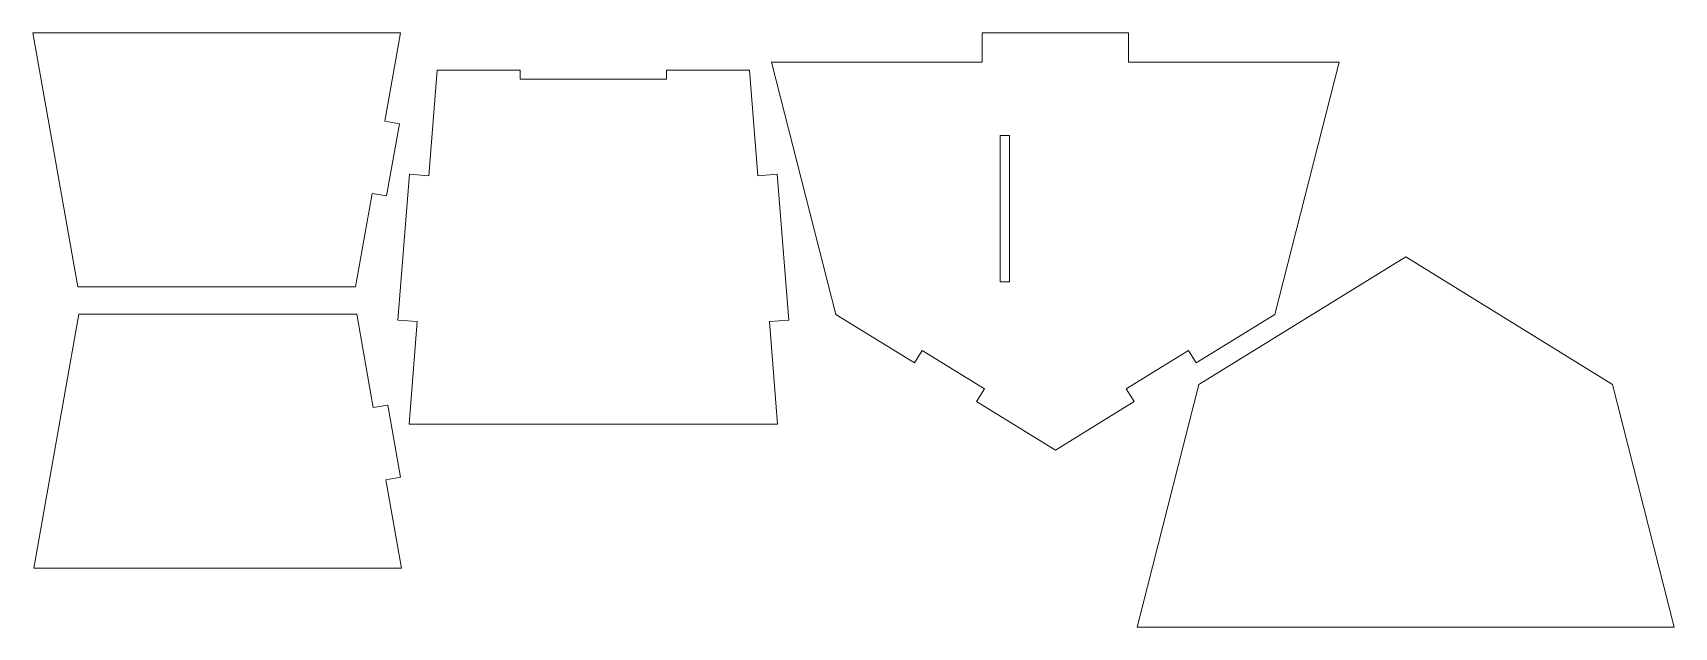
# Paper-space layout 'Sheet3' of a CAD drawing. Header units: inches. Extents: x 0.5 to 22.9, y 0.6 to 8.7.
import ezdxf

# ---------------------------------------------------------------- set-up
doc = ezdxf.new("R2010")
doc.units = ezdxf.units.IN
doc.header["$MEASUREMENT"] = 0

psp = doc.layouts.new('Sheet3')

# ---------------------------------------------------------------- linework, layer by layer
at = {"color": 1, "linetype": 'Continuous', "lineweight": 15}
for p, q in [((0.504, 8.705), (1.117, 5.232)), ((5.524, 8.705), (0.504, 8.705)), ((5.311, 7.496), (5.524, 8.705)), ((13.47, 8.302), (13.47, 8.705)), ((13.47, 8.705), (15.47, 8.705)), ((15.47, 8.302), (15.47, 8.705)), ((13.47, 8.302), (10.595, 8.302)), ((10.595, 8.302), (11.47, 4.858)), ((18.345, 8.302), (15.47, 8.302)), ((17.47, 4.858), (18.345, 8.302)), ((6.026, 8.197), (5.912, 6.753)), ((7.159, 8.197), (6.026, 8.197)), ((7.159, 8.197), (7.159, 8.072)), ((7.159, 8.072), (9.159, 8.072)), ((9.159, 8.072), (9.159, 8.197)), ((10.292, 8.197), (9.159, 8.197)), ((10.407, 6.753), (10.292, 8.197)), ((5.311, 7.496), (5.51, 7.461)), ((5.336, 6.476), (5.51, 7.461)), ((13.717, 7.302), (13.842, 7.302)), ((13.717, 5.302), (13.717, 7.302)), ((13.842, 5.302), (13.842, 7.302)), ((5.649, 6.774), (5.491, 4.78)), ((5.649, 6.774), (5.912, 6.753)), ((10.67, 6.774), (10.407, 6.753)), ((10.828, 4.78), (10.67, 6.774)), ((4.912, 5.232), (5.138, 6.511)), ((5.138, 6.511), (5.336, 6.476)), ((19.255, 5.643), (16.43, 3.897)), ((22.08, 3.897), (19.255, 5.643)), ((1.117, 5.232), (4.912, 5.232)), ((13.717, 5.302), (13.842, 5.302)), ((0.52, 1.389), (1.132, 4.862)), ((1.132, 4.862), (4.928, 4.862)), ((4.928, 4.862), (5.153, 3.583)), ((5.491, 4.78), (5.754, 4.759)), ((5.754, 4.759), (5.643, 3.357)), ((10.828, 4.78), (10.565, 4.759)), ((10.676, 3.357), (10.565, 4.759)), ((11.47, 4.858), (12.545, 4.194)), ((16.395, 4.194), (17.47, 4.858)), ((12.651, 4.366), (12.545, 4.194)), ((13.501, 3.84), (12.651, 4.366)), ((16.29, 4.366), (15.439, 3.84)), ((16.395, 4.194), (16.29, 4.366)), ((13.501, 3.84), (13.395, 3.668)), ((15.545, 3.668), (15.439, 3.84)), ((16.43, 3.897), (15.588, 0.583)), ((22.922, 0.583), (22.08, 3.897)), ((5.153, 3.583), (5.352, 3.618)), ((5.352, 3.618), (5.526, 2.633)), ((13.395, 3.668), (14.47, 3.004)), ((14.47, 3.004), (15.545, 3.668)), ((5.643, 3.357), (10.676, 3.357)), ((5.327, 2.598), (5.526, 2.633)), ((5.327, 2.598), (5.54, 1.389)), ((5.54, 1.389), (0.52, 1.389)), ((15.588, 0.583), (22.922, 0.583))]:
    psp.add_line(p, q, dxfattribs=at)

doc.saveas('drawing.dxf')
